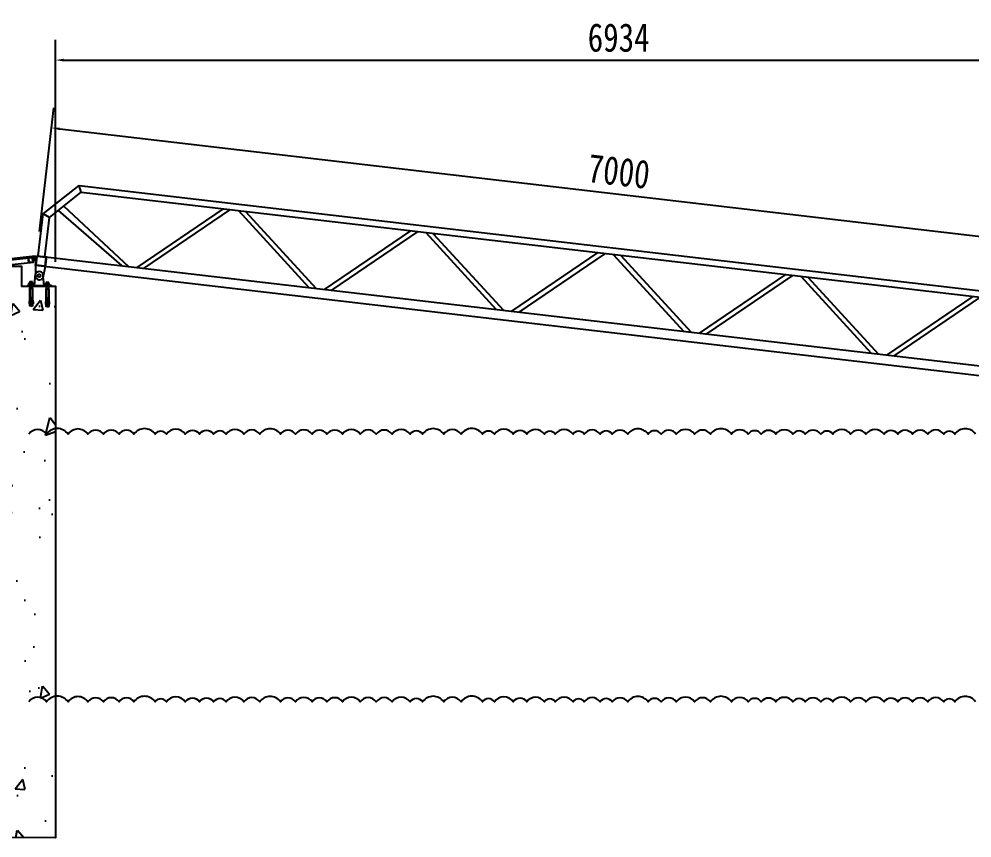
# Model space of a CAD drawing. Header units: millimetres. Extents: x -2018967 to 3675, y -751 to 1571936.
# Drawn here: x -1385046 to -1379180, y 1315955 to 1320994 of the extents above; entities that cross this region are included whole.
import ezdxf

# ---------------------------------------------------------------- set-up
doc = ezdxf.new("R2010")
doc.units = ezdxf.units.MM
doc.header["$LTSCALE"] = 1000
doc.linetypes.add('-6_350_HOLE$0$DASH', pattern=[0.35, 0.25, -0.1])
doc.linetypes.add('CENTER2', pattern=[28.575, 19.05, -3.175, 3.175, -3.175])
doc.layers.get('0').update_dxf_attribs({"linetype": 'CONTINUOUS'})
doc.layers.get('DEFPOINTS').update_dxf_attribs({"linetype": 'CONTINUOUS'})
for name, color, linetype in [('DIM_LEAD', 3, 'CONTINUOUS'), ('W-STEEL_FRAME钢架', 3, 'CONTINUOUS'), ('水位', 102, 'CONTINUOUS')]:
    doc.layers.add(name, color=color, linetype=linetype)
doc.styles.add('黑体', font='simhei.ttf', dxfattribs={"width": 0.8})
doc.dimstyles.new('W&&50', dxfattribs={"dimtxt": 175, "dimasz": 50, "dimexe": 125, "dimexo": 150, "dimgap": 50, "dimtad": 1, "dimdec": 0, "dimzin": 0, "dimdsep": 46, "dimtxsty": '黑体', "dimcen": 0.09, "dimclrd": 1, "dimclre": 1, "dimclrt": 7, "dimazin": 2, "dimtfac": 1, "dimtdec": 0, "dimtix": 1, "dimtmove": 2, "dimatfit": 3, "dimfxl": 100, "dimtolj": 1, "dimtzin": 0, "dimarcsym": 0})

# ---------------------------------------------------------------- blocks, each defined once
blk = doc.blocks.new('拉爆螺栓')
at = {"color": 3}
for p, q in [((-12.1, 37.6), (-16, 35.6)), ((12.1, 37.6), (-12.1, 37.6)), ((-12.1, 37.6), (-8.2, 35.6)), ((0, 37.6), (-8.2, 35.6)), ((8.2, 35.6), (0, 37.6)), ((12.1, 37.6), (8.2, 35.6)), ((12.1, 37.6), (16, 35.6)), ((-8.2, -58.4), (-11.9, -77.2)), ((-0.7, -58.4), (-1.9, -81.4)), ((0.7, -58.4), (1.9, -81.4)), ((8.2, -58.4), (11.9, -77.2)), ((-11.9, -77.2), (-11.9, -86.5)), ((11.9, -86.5), (-11.9, -86.5)), ((-10, -86.5), (-10, -86.5)), ((0, -102.6), (-10, -97.6)), ((5, -91.5), (-5, -91.5)), ((-1.9, -81.4), (-3.8, -86.5)), ((0, -102.6), (10, -97.6)), ((1.9, -81.4), (3.8, -86.5)), ((10, -86.5), (10, -86.5)), ((11.9, -77.2), (11.9, -86.5))]:
    blk.add_line(p, q, dxfattribs=at)
for points in [[(16, 35.6), (-16, 35.6), (-16, 25.6), (16, 25.6)], [(10, 7.4), (-10, 7.4), (-10, -97.6), (10, -97.6)], [(8.2, 47.5), (-8.2, 47.5), (-8.2, -47.5), (8.2, -47.5)], [(8.2, -53.4), (-8.2, -53.4), (-8.2, -58.4), (8.2, -58.4)]]:
    blk.add_lwpolyline(points, close=True, dxfattribs=at)
for centre, start, end in [((-5, -86.5), 180, 270), ((5, -86.5), 270, 0)]:
    blk.add_arc(centre, 5, start, end, dxfattribs=at)
blk = doc.blocks.new('7米500高')
at = {"color": 4}
for p, q in [((-3298.4, 0), (-3315, 40)), ((3248.4, 0), (3265, 40)), ((-3475, -176.6), (-3515, -160)), ((3465, -160), (3425, -176.6))]:
    blk.add_line(p, q, dxfattribs=at)
at = {"color": 0}
for p, q in [((-2419, 0), (-2905, -420)), ((-2374, 0), (-2860, -420)), ((-2324, 0), (-1838, -420)), ((-2279, 0), (-1793, -420)), ((-1257, 0), (-1743, -420)), ((-1212, 0), (-1698, -420)), ((-1162, 0), (-676, -420)), ((-95, 0), (-581, -420)), ((-50, 0), (-536, -420)), ((0, 0), (486, -420)), ((45, 0), (531, -420)), ((-1116, -2.2), (-631, -420)), ((1067, 0), (581, -420)), ((1112, 0), (626, -420)), ((1162, 0), (1648, -420)), ((1207, 0), (1693, -420)), ((2229, 0), (1743, -420)), ((2274, 0), (1788, -420)), ((2324, 0), (2810, -420)), ((2369, 0), (2855, -420)), ((-3395, -96.6), (-2955, -420)), ((3345, -96.6), (2905, -420)), ((-3425.5, -127.1), (-3000, -420)), ((3375.5, -127.1), (2950, -420))]:
    blk.add_line(p, q, dxfattribs=at)
for p, q in [((-3525, -480), (-3525, -420)), ((-3525, -480), (-3517.4, -551)), ((-3465, -480), (-3472.6, -551)), ((3475, -480), (3415, -480))]:
    blk.add_line(p, q)
at = {"color": 4}
for points in [[(-3515, -420), (-3515, -160), (-3315, 40)], [(-3475, -420), (-3475, -176.6), (-3298.4, 0)], [(-3315, 40), (3265, 40), (3465, -160), (3465, -420)], [(-3298.4, 0), (3248.4, 0), (3425, -176.6), (3425, -420)]]:
    blk.add_lwpolyline(points, dxfattribs=at)
for points in [[(-3525, -420), (-3465, -420), (-3465, -480), (-3525, -480)], [(-3522, -423), (-3468, -423), (-3468, -477), (-3522, -477)], [(3415, -420), (3475, -420), (3475, -480), (3415, -480)], [(3418, -423), (3472, -423), (3472, -477), (3418, -477)]]:
    blk.add_lwpolyline(points, close=True)
blk.add_circle((-3495, -540), 9)
blk.add_circle((-3495, -540), 9)
blk.add_circle((-3495, -540), 9)
blk.add_circle((-3495, -540), 9)
blk.add_arc((-3495, -540), 25, 206.19556, 333.80444)
at = {"layer": 'DIM_LEAD'}
blk.add_lwpolyline([(-3525, -420), (3475, -420), (3475, -480), (-3525, -480)], close=True, dxfattribs=at)
blk = doc.blocks.new('*D902')
at = {"color": 1, "lineweight": -2, "transparency": 16777216}
for p, q in [((-1384920.4, 1319686.1), (-1384831.5, 1320448.2)), ((-1384796.3, 1320318.2), (-1377942.8, 1319518.3)), ((-1377967.6, 1318874.5), (-1377878.7, 1319636.6))]:
    blk.add_line(p, q, dxfattribs=at)
at = {"color": 1, "transparency": 16777216}
for points in [[(-1384795.3, 1320326.5), (-1384797.3, 1320309.9), (-1384846, 1320324)], [(-1377941.8, 1319526.6), (-1377943.8, 1319510), (-1377893.2, 1319512.5)]]:
    blk.add_solid(points, dxfattribs=at)
at = {"layer": 'DEFPOINTS', "color": 0, "transparency": 16777216}
for p in [(-1384937.8, 1319537.1), (-1377893.2, 1319512.5), (-1377985, 1318725.5)]:
    blk.add_point(p, dxfattribs=at)
at = {"color": 7, "transparency": 16777216, "insert": (-1381353.5, 1320055.8), "char_height": 175, "attachment_point": 5, "rotation": 353.34254, "style": '黑体'}
blk.add_mtext('\\A1;7000', dxfattribs=at)
blk = doc.blocks.new('*U453')
at = {"layer": 'W-STEEL_FRAME钢架'}
blk.add_lwpolyline([(15, -15), (-15, -15), (-15, 15), (15, 15)], close=True, dxfattribs=at)
at = {"layer": 'W-STEEL_FRAME钢架', "linetype": '-6_350_HOLE$0$DASH'}
blk.add_lwpolyline([(12, -12), (-12, -12), (-12, 12), (12, 12)], close=True, dxfattribs=at)
blk = doc.blocks.new('*U454')
at = {"color": 0, "linetype": 'ByBlock', "lineweight": -2, "transparency": 16777216}
for p in [(0, 0), (200, 0)]:
    blk.add_blockref('*U453', p, dxfattribs=at)
blk = doc.blocks.new('引桥踏板')
h = blk.add_hatch()
h.set_pattern_fill('金属', color=252, scale=10)
h.set_pattern_definition([(45, (-1634349.45, -2329818.722), (-17.67766953, 17.67766953), []), (45, (-1634337.665, -2329818.722), (-17.67766953, 17.67766953), [])])
h.paths.add_polyline_path([(495, 16), (-5, 16), (-5, 11), (495, 11)])
at = {"layer": 'W-STEEL_FRAME钢架'}
for points in [[(495, 11), (-5, 11), (-5, 16), (495, 16)], [(240, -19), (10, -19), (10, 11), (410, 11), (410, 1)]]:
    blk.add_lwpolyline(points, close=True, dxfattribs=at)
for radius in [10, 8]:
    blk.add_circle((0, 0), radius, dxfattribs=at)
blk.add_blockref('*U454', (25, -4))
blk = doc.blocks.new('*D938')
at = {"color": 1, "lineweight": -2, "transparency": 16777216}
for p, q in [((-1384822, 1319500.4), (-1384822, 1320866.3)), ((-1377887.6, 1318754.2), (-1377887.6, 1320866.3)), ((-1384772, 1320741.3), (-1377937.6, 1320741.3))]:
    blk.add_line(p, q, dxfattribs=at)
at = {"color": 1, "transparency": 16777216}
for points in [[(-1384772, 1320749.6), (-1384772, 1320732.9), (-1384822, 1320741.3)], [(-1377937.6, 1320749.6), (-1377937.6, 1320732.9), (-1377887.6, 1320741.3)]]:
    blk.add_solid(points, dxfattribs=at)
at = {"layer": 'DEFPOINTS', "color": 0, "transparency": 16777216}
for p in [(-1377887.6, 1320741.3), (-1384822, 1319350.4), (-1377887.6, 1318604.2)]:
    blk.add_point(p, dxfattribs=at)
at = {"color": 7, "transparency": 16777216, "insert": (-1381354.8, 1320878.8), "char_height": 175, "attachment_point": 5, "style": '黑体'}
blk.add_mtext('\\A1;6934', dxfattribs=at)

msp = doc.modelspace()

# ---------------------------------------------------------------- hatches: boundary and pattern name
h = msp.add_hatch()
h.set_pattern_fill('混凝土', color=252, scale=100, angle=30)
h.set_pattern_definition([(80, (-2999713.05, -1014273.83), (652.54161, 304.28515), [75, -825]), (25, (-2999713.05, -1014273.8), (-496.25825, 582.04183), [60, -660]), (130.4514, (-2999658.7, -1014248.5), (156.28405, 886.32685), [63.74019, -701.14211]), (76.1842, (-2999813.05, -1014100.6), (1007.01737, 390.27685), [112.5, -1237.5]), (126.6356, (-2999729.1, -1014068.1), (322.3827, 1310.94218), [95.6103, -1051.713]), (21.1842, (-2999813, -1014100.6), (322.3817, 1310.94243), [90, -990]), (51, (-2999701.45, -1014093.9), (718.24612, -50.22466), [75, -825]), (356, (-2999701.45, -1014093.9), (-151.85776, 749.65603), [60, -660]), (101.4514, (-2999641.6, -1014098.1), (566.3889, 699.43092), [63.74019, -701.14211]), (67.5, (-2999713.05, -1014273.83), (-155.916183, 294.374462), [0, -652, 0, -670, 0, -662.5]), (37.5, (-2999713.05, -1014273.83), (30.619046, 473.10533), [0, -382, 0, -637, 0, -252.5]), (357.5, (-2999906.17, -1014385.33), (473.581227, 247.378126), [0, -250, 0, -780, 0, -1035]), (347.5, (-2999992.77, -1014435.33), (455.00155, 378.28654), [0, -325, 0, -518, 0, -735])])
h.paths.add_polyline_path([(-1391947.9, 1319472.8), (-1391978.7, 1315972.7), (-1384822, 1315954.9), (-1384822, 1319350.4), (-1385032, 1319350.4), (-1385032, 1319472.8)])

# ---------------------------------------------------------------- linework, layer by layer
for p, q in [((-1384951.9, 1319354.4), (-1384944.4, 1319425.4)), ((-1384891.9, 1319354.4), (-1384899.5, 1319425.4)), ((-1384962, 1319354.4), (-1384882, 1319354.4)), ((-1384961.9, 1319354.4), (-1384881.9, 1319354.4)), ((-1384951.9, 1319354.4), (-1384891.9, 1319354.4))]:
    msp.add_line(p, q)
at = {"color": 3, "linetype": 'CENTER2'}
for p, q in [((-1384972, 1319365.3), (-1384972, 1319341.1)), ((-1384872, 1319365.3), (-1384872, 1319341.1))]:
    msp.add_line(p, q, dxfattribs=at)
for points in [[(-1391947.9, 1319472.8), (-1385032, 1319472.8), (-1385032, 1319350.4), (-1384822, 1319350.4), (-1384822, 1315954.9), (-1391978.7, 1315972.7)], [(-1384996.9, 1319354.4), (-1384846.9, 1319354.4), (-1384847, 1319350.4), (-1384997, 1319350.4)], [(-1384964, 1319354.4), (-1384980, 1319354.4), (-1384980, 1319350.4), (-1384964, 1319350.4)], [(-1384864, 1319354.4), (-1384880, 1319354.4), (-1384880, 1319350.4), (-1384864, 1319350.4)]]:
    msp.add_lwpolyline(points, close=True)
msp.add_circle((-1384921.9, 1319414.4), 9)
msp.add_circle((-1384921.9, 1319414.4), 9)
msp.add_circle((-1384921.9, 1319414.4), 9)
msp.add_arc((-1384921.9, 1319414.4), 25, 26.19556, 153.80444)
at = {"layer": '水位', "color": 4}
for points in [[(-1379157, 1318439.5, 0.520567), (-1379284.4, 1318439.5, 0.520567), (-1379353.6, 1318439.5, 0.520567), (-1379451.7, 1318439.5, 0.520567), (-1379545.8, 1318439.5, 0.520567), (-1379636.2, 1318439.5, 0.520567), (-1379720.6, 1318439.5, 0.520567), (-1379832.4, 1318439.5, 0.520567), (-1379926.7, 1318439.5, 0.520567), (-1380035.7, 1318439.5, 0.520567), (-1380109.9, 1318439.5, 0.520567), (-1380205.8, 1318439.5, 0.520567), (-1380282.1, 1318439.5, 0.520567), (-1380387.3, 1318439.5, 0.520567), (-1380476.8, 1318439.5, 0.520567), (-1380557.7, 1318439.5, 0.520567), (-1380660.5, 1318439.5, 0.520567), (-1380789.8, 1318439.5, 0.520567), (-1380886.8, 1318439.5, 0.520567), (-1380999.7, 1318439.5, 0.520567), (-1381092.9, 1318439.5, 0.520567), (-1381173.9, 1318439.5, 0.520567), (-1381298.4, 1318439.5, 0.520567), (-1381394.4, 1318439.5, 0.520567), (-1381468.8, 1318439.5, 0.520567), (-1381567, 1318439.5, 0.520567), (-1381635.5, 1318439.5, 0.520567), (-1381745.1, 1318439.5, 0.520567), (-1381812.1, 1318439.5, 0.520567), (-1381919.8, 1318439.5, 0.520567), (-1382003.6, 1318439.5, 0.520567), (-1382119.3, 1318439.5, 0.520567), (-1382193.4, 1318439.5, 0.520567), (-1382325.4, 1318439.5, 0.520567), (-1382432, 1318439.5, 0.520567), (-1382561.6, 1318439.5, 0.520567), (-1382639.3, 1318439.5, 0.520567), (-1382749.5, 1318439.5, 0.520567), (-1382847.5, 1318439.5, 0.520567), (-1382946.4, 1318439.5, 0.520567), (-1383054.7, 1318439.5, 0.520567), (-1383151, 1318439.5, 0.520567), (-1383242.8, 1318439.5, 0.520567), (-1383344.7, 1318439.5, 0.520567), (-1383437, 1318439.5, 0.520567), (-1383564.1, 1318439.5, 0.520567), (-1383662.7, 1318439.5, 0.520567), (-1383771.8, 1318439.5, 0.520567), (-1383848.5, 1318439.5, 0.520567), (-1383935.5, 1318439.5, 0.520567), (-1384022.7, 1318439.5, 0.520567), (-1384139.1, 1318439.5, 0.520567), (-1384208.7, 1318439.5, 0.520567), (-1384339.1, 1318439.5, 0.520567), (-1384430.6, 1318439.5, 0.520567), (-1384526.8, 1318439.5, 0.520567), (-1384622.8, 1318439.5, 0.520567), (-1384744.7, 1318439.5, 0.520567), (-1384877.3, 1318439.5, 0.520567), (-1384985.9, 1318439.5)], [(-1379157, 1316792.6, 0.520567), (-1379284.4, 1316792.6, 0.520567), (-1379353.6, 1316792.6, 0.520567), (-1379451.7, 1316792.6, 0.520567), (-1379545.8, 1316792.6, 0.520567), (-1379636.2, 1316792.6, 0.520567), (-1379720.6, 1316792.6, 0.520567), (-1379832.4, 1316792.6, 0.520567), (-1379926.7, 1316792.6, 0.520567), (-1380035.7, 1316792.6, 0.520567), (-1380109.9, 1316792.6, 0.520567), (-1380205.8, 1316792.6, 0.520567), (-1380282.1, 1316792.6, 0.520567), (-1380387.3, 1316792.6, 0.520567), (-1380476.8, 1316792.6, 0.520567), (-1380557.7, 1316792.6, 0.520567), (-1380660.5, 1316792.6, 0.520567), (-1380789.8, 1316792.6, 0.520567), (-1380886.8, 1316792.6, 0.520567), (-1380999.7, 1316792.6, 0.520567), (-1381092.9, 1316792.6, 0.520567), (-1381173.9, 1316792.6, 0.520567), (-1381298.4, 1316792.6, 0.520567), (-1381394.4, 1316792.6, 0.520567), (-1381468.8, 1316792.6, 0.520567), (-1381567, 1316792.6, 0.520567), (-1381635.5, 1316792.6, 0.520567), (-1381745.1, 1316792.6, 0.520567), (-1381812.1, 1316792.6, 0.520567), (-1381919.8, 1316792.6, 0.520567), (-1382003.6, 1316792.6, 0.520567), (-1382119.3, 1316792.6, 0.520567), (-1382193.4, 1316792.6, 0.520567), (-1382325.4, 1316792.6, 0.520567), (-1382432, 1316792.6, 0.520567), (-1382561.6, 1316792.6, 0.520567), (-1382639.3, 1316792.6, 0.520567), (-1382749.5, 1316792.6, 0.520567), (-1382847.5, 1316792.6, 0.520567), (-1382946.4, 1316792.6, 0.520567), (-1383054.7, 1316792.6, 0.520567), (-1383151, 1316792.6, 0.520567), (-1383242.8, 1316792.6, 0.520567), (-1383344.7, 1316792.6, 0.520567), (-1383437, 1316792.6, 0.520567), (-1383564.1, 1316792.6, 0.520567), (-1383662.7, 1316792.6, 0.520567), (-1383771.8, 1316792.6, 0.520567), (-1383848.5, 1316792.6, 0.520567), (-1383935.5, 1316792.6, 0.520567), (-1384022.7, 1316792.6, 0.520567), (-1384139.1, 1316792.6, 0.520567), (-1384208.7, 1316792.6, 0.520567), (-1384339.1, 1316792.6, 0.520567), (-1384430.6, 1316792.6, 0.520567), (-1384526.8, 1316792.6, 0.520567), (-1384622.8, 1316792.6, 0.520567), (-1384744.7, 1316792.6, 0.520567), (-1384877.3, 1316792.6, 0.520567), (-1384985.9, 1316792.6)]]:
    msp.add_lwpolyline(points, format="xyb", dxfattribs=at)

# ---------------------------------------------------------------- block references
at = {"rotation": 353.3425356275351}
msp.add_blockref('7米500高', (-1381387.9, 1319545.6), dxfattribs=at)
at = {"xscale": -1, "rotation": 6.285812266639157}
msp.add_blockref('引桥踏板', (-1384950.4, 1319518), dxfattribs=at)
for p in [(-1384972, 1319328.8), (-1384872, 1319324.8)]:
    msp.add_blockref('拉爆螺栓', p)

# ---------------------------------------------------------------- dimensions: what is measured, and where the dimension line sits
dim = msp.add_linear_dim(base=(-1377887.6, 1320741.3), p1=(-1384822, 1319350.4), p2=(-1377887.6, 1318604.2), dimstyle='W&&50')
dim.commit()
dim.dimension.update_dxf_attribs({"geometry": '*D938', "text_midpoint": (-1381354.8, 1320878.8)})
dim = msp.add_aligned_dim(p1=(-1384937.8, 1319537.1), p2=(-1377985, 1318725.5), distance=792.3, dimstyle='W&&50')
dim.commit()
dim.dimension.update_dxf_attribs({"geometry": '*D902', "text_midpoint": (-1381353.5, 1320055.8)})

doc.saveas('drawing.dxf')
